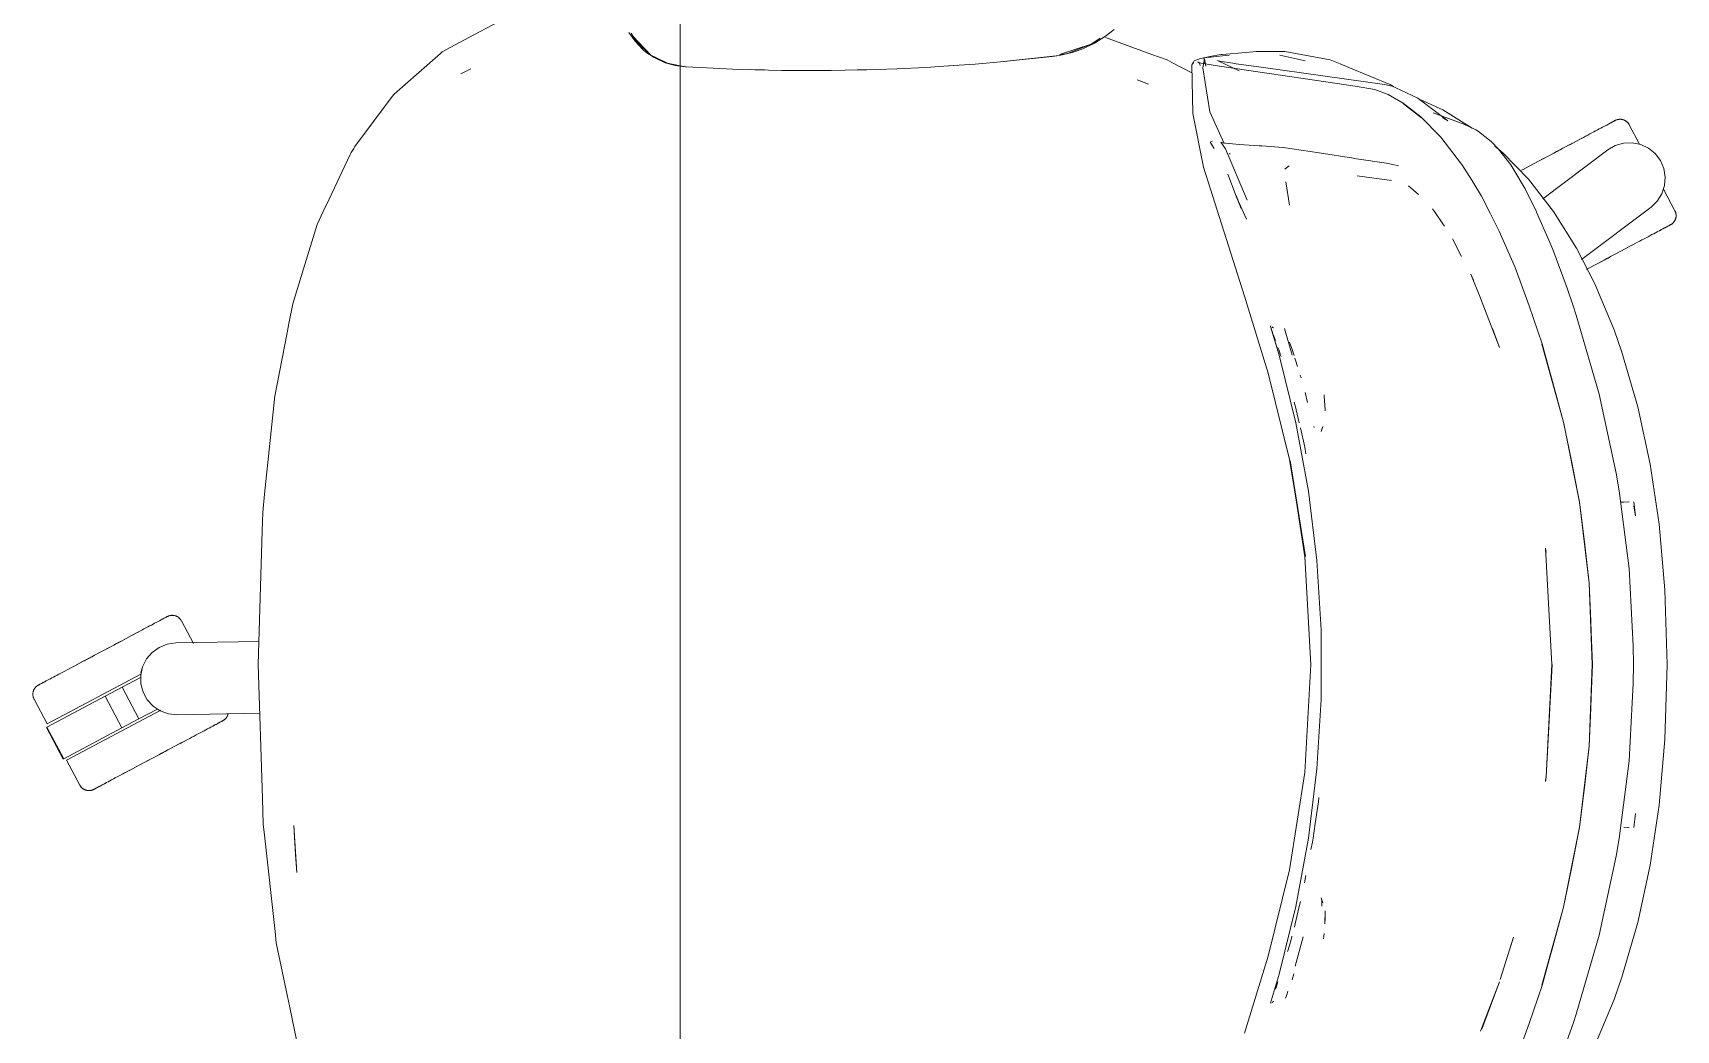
# Model space of a CAD drawing. Header units: millimetres. Extents: x 155927 to 326028, y -36033 to 97293.
# Drawn here: x 228751 to 229391, y 33044 to 33433 of the extents above; entities that cross this region are included whole.
import ezdxf

# ---------------------------------------------------------------- set-up
doc = ezdxf.new("R2010")
doc.units = ezdxf.units.MM
doc.header["$MEASUREMENT"] = 0
doc.layers.add('G-IMPT', color=8, linetype='CONTINUOUS', lineweight=9)
doc.layers.add('I-FURN', color=8, linetype='CONTINUOUS', lineweight=9)

msp = doc.modelspace()

# ---------------------------------------------------------------- linework, layer by layer
at = {"layer": 'G-IMPT'}
for p, q in [((228932.31, 33437.29), (228921.07, 33431.28)), ((228921.07, 33431.28), (228910.64, 33425.69)), ((228985.81, 33429.81), (228983.36, 33433.26)), ((228984.29, 33432.91), (228986.18, 33429.75)), ((228984.98, 33431.84), (228986.26, 33430.37)), ((228984.98, 33431.84), (228991.89, 33424.45)), ((229163.47, 33428.66), (229167.05, 33431.08)), ((229164.8, 33429.05), (229169.12, 33431.78)), ((229172.43, 33434.4), (229169.12, 33431.78)), ((229169.13, 33431.33), (229187.17, 33424.72)), ((228895.18, 33412.09), (228909.97, 33425.11)), ((228909.97, 33425.11), (228910.64, 33425.69)), ((228988.67, 33426.76), (228985.81, 33429.81)), ((228986.18, 33429.75), (228991.89, 33424.45)), ((228986.4, 33430.22), (228989.48, 33426.68)), ((228988.67, 33426.76), (228990, 33425.63)), ((228991.89, 33424.45), (228989.48, 33426.68)), ((228993.22, 33423.43), (228990, 33425.63)), ((228994.12, 33423.35), (228991.89, 33424.45)), ((229151.12, 33424.26), (229156.08, 33425.41)), ((229151.2, 33424.47), (229154.25, 33425.05)), ((229163.47, 33428.66), (229151.62, 33424.84)), ((229160.77, 33427.75), (229151.62, 33424.84)), ((229154.25, 33425.05), (229163.47, 33428.66)), ((229160.22, 33426.86), (229156.08, 33425.41)), ((229164.8, 33429.05), (229160.22, 33426.86)), ((229163.47, 33428.66), (229160.77, 33427.75)), ((229187.17, 33424.72), (229193.14, 33422.53)), ((229214.06, 33424.66), (229209.81, 33423.84)), ((229214.53, 33424.7), (229214.06, 33424.66)), ((229214.53, 33424.7), (229223.85, 33425.5)), ((229214.7, 33424.18), (229217.29, 33424.39)), ((229223.85, 33425.5), (229227.81, 33425.84)), ((229231.98, 33425.84), (229227.81, 33425.84)), ((229238.95, 33425.82), (229231.98, 33425.84)), ((229237.08, 33424.41), (229246.39, 33422.36)), ((229238.95, 33425.82), (229256.64, 33422.58)), ((228917.94, 33417.08), (228921.83, 33419.04)), ((228917.94, 33417.08), (228920.23, 33418.26)), ((228920.23, 33418.26), (228921.83, 33419.04)), ((228993.22, 33423.43), (228997.54, 33421.44)), ((228994.12, 33423.35), (228998.38, 33421.24)), ((229001.49, 33420.37), (228997.54, 33421.44)), ((228998.38, 33421.24), (229003.43, 33420.3)), ((229003.43, 33420.13), (229001.49, 33420.37)), ((229003.43, 33420.3), (229005.73, 33419.87)), ((229005.5, 33419.87), (229003.43, 33420.13)), ((229011.17, 33419.59), (229005.5, 33419.87)), ((229011.17, 33419.59), (229023.73, 33418.97)), ((229027.27, 33418.85), (229023.73, 33418.97)), ((229042.94, 33418.47), (229027.27, 33418.85)), ((229030.67, 33418.79), (229034, 33418.65)), ((229036.22, 33418.65), (229034, 33418.65)), ((229042.94, 33418.47), (229047.45, 33418.42)), ((229047.45, 33418.42), (229062.17, 33418.43)), ((229067.64, 33418.5), (229062.17, 33418.43)), ((229067.64, 33418.5), (229079.94, 33418.79)), ((229074.42, 33418.64), (229072.34, 33418.64)), ((229076.07, 33418.71), (229074.42, 33418.64)), ((229087.82, 33419.09), (229079.94, 33418.79)), ((229087.82, 33419.09), (229099.13, 33419.63)), ((229108, 33420.19), (229099.13, 33419.63)), ((229108, 33420.19), (229118.29, 33420.92)), ((229110.04, 33420.32), (229108.14, 33420.23)), ((229110.04, 33420.32), (229111.46, 33420.46)), ((229129.69, 33421.9), (229118.29, 33420.92)), ((229151.12, 33424.26), (229128.17, 33421.8)), ((229128.17, 33421.8), (229148.31, 33423.92)), ((229151.12, 33424.26), (229129.69, 33421.9)), ((229151.12, 33424.26), (229148.31, 33423.92)), ((229194.9, 33421.6), (229193.14, 33422.53)), ((229202.8, 33417.46), (229194.9, 33421.6)), ((229202.74, 33420.65), (229203.34, 33421.68)), ((229203.12, 33401.66), (229202.74, 33420.65)), ((229203.22, 33421.06), (229203.34, 33421.68)), ((229203.22, 33421.06), (229203.32, 33421.61)), ((229203.34, 33421.68), (229203.32, 33421.61)), ((229203.72, 33422.18), (229203.34, 33421.68)), ((229204.26, 33422.5), (229203.72, 33422.18)), ((229204.26, 33422.5), (229206.12, 33423.05)), ((229205.61, 33421.46), (229205.11, 33421.85)), ((229206.2, 33421.29), (229205.11, 33421.85)), ((229206.2, 33421.29), (229205.58, 33421.46)), ((229205.58, 33421.46), (229211.85, 33420.35)), ((229205.61, 33421.46), (229205.93, 33420.92)), ((229206.01, 33420.42), (229205.93, 33420.92)), ((229209.4, 33423.59), (229206.12, 33423.05)), ((229207.72, 33422.99), (229207.04, 33419.41)), ((229209.75, 33402.36), (229207.04, 33419.41)), ((229209.81, 33423.84), (229207.49, 33423.4)), ((229208.21, 33420.12), (229207.49, 33423.4)), ((229208.21, 33420.12), (229207.72, 33422.99)), ((229209.4, 33423.59), (229210.01, 33423.66)), ((229210.01, 33423.66), (229214.7, 33424.18)), ((229211.85, 33420.35), (229219.7, 33419.24)), ((229212.82, 33422.26), (229221.23, 33418.27)), ((229212.82, 33422.26), (229213.69, 33422.12)), ((229218.71, 33421.29), (229213.69, 33422.12)), ((229218.71, 33421.29), (229220, 33421.07)), ((229219.7, 33419.24), (229250.58, 33414.69)), ((229230.67, 33419.63), (229220, 33421.07)), ((229230.67, 33419.63), (229277.88, 33412.96)), ((229246.39, 33422.36), (229246.96, 33422.21)), ((229256.64, 33422.58), (229260.5, 33420.98)), ((229263.87, 33419.59), (229260.5, 33420.98)), ((229280.32, 33412.8), (229263.87, 33419.59)), ((228895.18, 33412.09), (228891.92, 33409.22)), ((229185.86, 33413.12), (229181.4, 33414.75)), ((229181.4, 33414.75), (229185.28, 33413.38)), ((229185.86, 33413.12), (229185.28, 33413.38)), ((229250.58, 33414.69), (229266.34, 33412.29)), ((229274.02, 33410.99), (229266.34, 33412.29)), ((229277.88, 33412.96), (229280.88, 33412.31)), ((229281.49, 33412.03), (229280.32, 33412.8)), ((229284.24, 33410.74), (229280.88, 33412.31)), ((228876.63, 33388.75), (228891.2, 33408.25)), ((228891.2, 33408.25), (228891.92, 33409.22)), ((229274.02, 33410.99), (229278.81, 33409.24)), ((229279.23, 33409.03), (229278.81, 33409.24)), ((229285.06, 33405.74), (229279.23, 33409.03)), ((229284.24, 33410.74), (229290.76, 33407.7)), ((229285.06, 33405.74), (229292.03, 33400.32)), ((229292.24, 33400.02), (229285.29, 33405.41)), ((229285.29, 33405.41), (229288.66, 33402.82)), ((229302.47, 33398.76), (229290.76, 33407.7)), ((229291.95, 33407.03), (229300.58, 33403.05)), ((229203.12, 33401.66), (229207.32, 33380.71)), ((229209.75, 33402.36), (229215.36, 33390.01)), ((229292.24, 33400.02), (229288.66, 33402.82)), ((229299.76, 33392.42), (229292.03, 33400.32)), ((229296.81, 33401.99), (229308.72, 33397.49)), ((229302.47, 33398.76), (229300.43, 33399.92)), ((229300.58, 33403.05), (229312.03, 33395.93)), ((229299.76, 33392.42), (229307.79, 33381.98)), ((229310.95, 33396.41), (229308.72, 33397.49)), ((229313.38, 33395.24), (229310.95, 33396.41)), ((229314.52, 33394.62), (229313.38, 33395.24)), ((229314.52, 33394.62), (229319.38, 33390.76)), ((228874.8, 33385.7), (228875.23, 33386.41)), ((228876.17, 33387.98), (228875.23, 33386.41)), ((228876.63, 33388.75), (228876.17, 33387.98)), ((229209.89, 33390.54), (229209.95, 33390.55)), ((229209.89, 33390.54), (229211.48, 33388.07)), ((229210.83, 33390.83), (229209.95, 33390.55)), ((229211.48, 33388.07), (229209.95, 33390.55)), ((229209.95, 33390.55), (229211.44, 33388.09)), ((229214.82, 33390.24), (229214.1, 33390.53)), ((229214.1, 33390.53), (229215.86, 33387.86)), ((229214.82, 33390.24), (229214.83, 33390.24)), ((229217.21, 33389.94), (229214.83, 33390.24)), ((229215.86, 33387.86), (229224.29, 33367.88)), ((229217.21, 33389.94), (229217.29, 33389.94)), ((229221.17, 33389.64), (229217.29, 33389.94)), ((229217.31, 33386.14), (229217.75, 33385.87)), ((229229.03, 33389.08), (229221.17, 33389.64)), ((229230.01, 33389.01), (229229.03, 33389.08)), ((229238.26, 33388.39), (229230.01, 33389.01)), ((229238.26, 33388.39), (229238.34, 33388.38)), ((229252.41, 33386.35), (229238.34, 33388.38)), ((229252.41, 33386.35), (229265.76, 33384.23)), ((229319.38, 33390.76), (229322.28, 33387.74)), ((229323.95, 33386.32), (229320.77, 33388.91)), ((229322.28, 33387.74), (229326.99, 33381.61)), ((229323.95, 33386.32), (229333.91, 33376.02)), ((228874.8, 33385.7), (228865.54, 33366.06)), ((229223.31, 33330.47), (229207.32, 33380.71)), ((229239, 33380), (229240.64, 33381.28)), ((229265.76, 33384.23), (229266.27, 33384.15)), ((229266.88, 33384.06), (229266.27, 33384.15)), ((229266.88, 33384.06), (229278.61, 33382.25)), ((229278.61, 33382.25), (229279.07, 33382.18)), ((229281.06, 33381.76), (229279.07, 33382.18)), ((229283.22, 33381.3), (229281.06, 33381.76)), ((229307.95, 33381.73), (229307.79, 33381.98)), ((229311.84, 33375.63), (229307.95, 33381.73)), ((229326.99, 33381.61), (229327.86, 33380.32)), ((229332.59, 33372.32), (229327.86, 33380.32)), ((229220, 33369.52), (229216.74, 33377.99)), ((229239.35, 33375.05), (229240.75, 33365.89)), ((229239.35, 33375.05), (229239.39, 33374.7)), ((229267.18, 33377.38), (229280.54, 33375.6)), ((229280.54, 33375.6), (229280.07, 33375.74)), ((229291.04, 33370.1), (229287.13, 33373.44)), ((229311.84, 33375.63), (229315.6, 33369.4)), ((229343.71, 33363.42), (229333.91, 33376.02)), ((229222.01, 33364.62), (229219.99, 33369.73)), ((229219.99, 33369.73), (229222.02, 33364.61)), ((229220, 33369.52), (229222.01, 33364.62)), ((229221.02, 33367.14), (229224.06, 33360.43)), ((229319.17, 33362.61), (229315.6, 33369.4)), ((229332.9, 33371.72), (229332.59, 33372.32)), ((229332.9, 33371.72), (229336.9, 33363.71)), ((228861.92, 33358.38), (228865.11, 33365.14)), ((228865.54, 33366.06), (228865.11, 33365.14)), ((229297.31, 33363.47), (229296.56, 33364.57)), ((229297.31, 33363.47), (229300.8, 33358.33)), ((229319.17, 33362.61), (229322.56, 33355.88)), ((229337.12, 33363.27), (229336.9, 33363.71)), ((229337.12, 33363.27), (229341.89, 33352.31)), ((229352.69, 33349.13), (229343.71, 33363.42)), ((228861.92, 33358.38), (228856.6, 33341.1)), ((229300.8, 33358.33), (229301.2, 33357.76)), ((229328.74, 33341.66), (229322.56, 33355.88)), ((229304.34, 33352.86), (229307.88, 33345.89)), ((229341.89, 33352.31), (229343.37, 33348.63)), ((229348.97, 33333.56), (229343.37, 33348.63)), ((229359.78, 33335.35), (229352.69, 33349.13)), ((228856.6, 33341.1), (228852.4, 33327.5)), ((229334.2, 33326.78), (229328.74, 33341.66)), ((229315.23, 33329.7), (229311.51, 33339.02)), ((229311.51, 33339.02), (229312.51, 33336.78)), ((229367.3, 33317.38), (229359.78, 33335.35)), ((229232.49, 33300.49), (229223.31, 33330.47)), ((229315.9, 33327.97), (229315.23, 33329.7)), ((229348.97, 33333.56), (229351.31, 33326.73)), ((228852.4, 33327.5), (228850.94, 33319.89)), ((229322.61, 33310.52), (229315.9, 33327.97)), ((229334.2, 33326.78), (229339.2, 33311.86)), ((229352.5, 33323.13), (229351.31, 33326.73)), ((229352.5, 33323.13), (229361.45, 33292.3)), ((228850.24, 33316.23), (228845.37, 33290.85)), ((228850.24, 33316.23), (228850.94, 33319.89)), ((229233.45, 33318.66), (229233.58, 33318.91)), ((229236.72, 33307.44), (229233.45, 33318.66)), ((229236.72, 33307.44), (229233.6, 33318.26)), ((229233.66, 33317.97), (229233.6, 33318.26)), ((229236.72, 33307.44), (229233.66, 33317.97)), ((229234.54, 33318.12), (229233.93, 33318.51)), ((229234.54, 33318.12), (229234.33, 33318.27)), ((229241.91, 33307.44), (229238.88, 33317.87)), ((229322.61, 33310.52), (229319.89, 33317.95)), ((229367.3, 33317.38), (229370.37, 33308.64)), ((229234.99, 33314.19), (229234.59, 33315.26)), ((229235.34, 33313.22), (229234.99, 33314.19)), ((229236.32, 33310.47), (229236.61, 33309.67)), ((229237.35, 33307.44), (229236.61, 33309.67)), ((229240.79, 33312.62), (229241.55, 33310.46)), ((229241.8, 33309.74), (229241.55, 33310.46)), ((229241.8, 33309.74), (229242.57, 33307.43)), ((229342.93, 33298.61), (229339.16, 33311.77)), ((229347.59, 33281.36), (229339.16, 33311.77)), ((229347.59, 33281.36), (229339.2, 33311.86)), ((229243.27, 33281.12), (229236.72, 33307.44)), ((229237.35, 33307.44), (229237.5, 33306.98)), ((229242.95, 33306.3), (229243.2, 33305.52)), ((229243.2, 33305.52), (229243.99, 33303.03)), ((229370.37, 33308.64), (229376.54, 33287.4)), ((229232.49, 33300.49), (229240.8, 33266.81)), ((229244.98, 33299.73), (229245.31, 33298.61)), ((229342.93, 33298.61), (229347.59, 33281.36)), ((228845.28, 33290.39), (228841.46, 33253.4)), ((228845.28, 33290.39), (228845.37, 33290.85)), ((229246.89, 33292.94), (229247.88, 33289.08)), ((229246.89, 33292.94), (229247.28, 33291.41)), ((229254.31, 33291.59), (229254.27, 33292.07)), ((229254.58, 33287.88), (229254.31, 33291.59)), ((229368.11, 33261.51), (229361.45, 33292.3)), ((229243.03, 33287.86), (229242.69, 33289.14)), ((229244.59, 33281.11), (229243.03, 33287.86)), ((229254.58, 33287.88), (229254.68, 33286.51)), ((229254.69, 33285.81), (229254.68, 33286.51)), ((229376.54, 33287.4), (229381.36, 33265.04)), ((229243.27, 33281.12), (229248.2, 33254.46)), ((229246.74, 33271.71), (229245.04, 33279.13)), ((229250.48, 33279.32), (229250.35, 33279.73)), ((229253.15, 33277.72), (229253.84, 33279.67)), ((229253.15, 33277.72), (229253.37, 33278.77)), ((229353.76, 33250.24), (229347.55, 33281.48)), ((229347.55, 33281.48), (229353.76, 33250.31)), ((229347.59, 33281.36), (229350.67, 33266.34)), ((229247.22, 33269.08), (229246.74, 33271.71)), ((229240.8, 33266.81), (229247.06, 33229.07)), ((229246.8, 33228.89), (229241.07, 33266.43)), ((229247.06, 33229.07), (229241.07, 33266.43)), ((229353.76, 33250.24), (229350.67, 33266.34)), ((229384.85, 33241.62), (229381.36, 33265.04)), ((229369.3, 33254.59), (229368.11, 33261.51)), ((228841.46, 33253.4), (228840.73, 33246.33)), ((229248.2, 33254.46), (229251.5, 33227.54)), ((229373.11, 33224.42), (229369.3, 33254.59)), ((228840.51, 33239.07), (228840.73, 33246.33)), ((229357.59, 33218.72), (229353.76, 33250.31)), ((229355.71, 33234.76), (229353.76, 33250.24)), ((229357.55, 33218.68), (229353.76, 33250.24)), ((229369.85, 33250.23), (229371.09, 33250.28)), ((229373.18, 33250.35), (229371.09, 33250.28)), ((229373.18, 33250.35), (229373.07, 33250.35)), ((229374.95, 33250.32), (229375.6, 33244.91)), ((229375.03, 33248.67), (229375.6, 33244.91)), ((228838.89, 33186.91), (228840.51, 33239.07)), ((229387.11, 33216.05), (229384.85, 33241.62)), ((229340.54, 33232.18), (229340.59, 33231.94)), ((229343.09, 33186.91), (229340.59, 33232.25)), ((229340.59, 33232.25), (229340.82, 33230.63)), ((229355.71, 33234.76), (229357.55, 33218.68)), ((229246.8, 33228.89), (229249.16, 33186.91)), ((229253.15, 33200.47), (229251.5, 33227.54)), ((229340.82, 33230.63), (229340.59, 33231.94)), ((229374.73, 33194.22), (229373.11, 33224.42)), ((229357.55, 33218.68), (229358.22, 33203.79)), ((229357.55, 33218.68), (229358.69, 33186.91)), ((229358.92, 33186.91), (229357.59, 33218.72)), ((229387.96, 33186.91), (229387.11, 33216.05)), ((229253.15, 33173.34), (229253.15, 33200.47)), ((229358.22, 33203.79), (229358.69, 33186.91)), ((229374.73, 33194.22), (229374.82, 33186.91)), ((228840.59, 33134.72), (228838.89, 33186.91)), ((229246.8, 33144.92), (229249.16, 33186.91)), ((229343.15, 33186.91), (229340.82, 33143.18)), ((229343.09, 33186.91), (229340.82, 33143.18)), ((229357.55, 33155.13), (229358.69, 33186.91)), ((229357.59, 33155.09), (229358.92, 33186.91)), ((229358.22, 33170.02), (229358.69, 33186.91)), ((229374.73, 33179.59), (229374.82, 33186.91)), ((229387.11, 33157.76), (229387.96, 33186.91)), ((229374.73, 33179.59), (229373.11, 33149.39)), ((229253.15, 33173.34), (229251.5, 33146.27)), ((229358.22, 33170.02), (229357.55, 33155.13)), ((229384.85, 33132.19), (229387.11, 33157.76)), ((229357.55, 33155.13), (229353.76, 33123.57)), ((229357.59, 33155.09), (229353.76, 33123.5)), ((229357.55, 33155.13), (229355.71, 33139.05)), ((229373.11, 33149.39), (229369.3, 33119.22)), ((229240.8, 33107), (229246.8, 33144.92)), ((229248.2, 33119.35), (229251.5, 33146.27)), ((229340.82, 33143.18), (229340.56, 33141.4)), ((229340.82, 33143.18), (229340.59, 33141.87)), ((229340.54, 33141.63), (229340.59, 33141.87)), ((229353.76, 33123.57), (229355.71, 33139.05)), ((228840.59, 33134.72), (228840.92, 33124.78)), ((229250.82, 33124.98), (229252.11, 33133.51)), ((229252.11, 33133.51), (229252.3, 33135.17)), ((229381.36, 33108.77), (229384.85, 33132.19)), ((228841.4, 33120.41), (228840.92, 33124.78)), ((228852.8, 33124.25), (228853.44, 33112.91)), ((228852.8, 33124.25), (228854.05, 33105.97)), ((229250.82, 33124.98), (229249.97, 33119.36)), ((229347.59, 33092.45), (229353.76, 33123.57)), ((229347.59, 33092.45), (229353.76, 33123.5)), ((229353.76, 33123.57), (229350.67, 33107.47)), ((229371.09, 33123.53), (229373.18, 33123.46)), ((229373.18, 33123.46), (229373.07, 33123.46)), ((229374.95, 33123.49), (229375.6, 33128.91)), ((228841.4, 33120.41), (228845.53, 33082.96)), ((229243.27, 33092.69), (229248.2, 33119.35)), ((229249.17, 33114.83), (229249.72, 33117.73)), ((229249.97, 33119.36), (229249.72, 33117.73)), ((229369.3, 33119.22), (229368.11, 33112.3)), ((228854.05, 33105.97), (228853.44, 33112.91)), ((229361.45, 33081.51), (229368.11, 33112.3)), ((229240.8, 33107), (229232.49, 33073.32)), ((229247.24, 33104.72), (229246.7, 33101.91)), ((229347.59, 33092.45), (229350.67, 33107.47)), ((229376.54, 33086.41), (229381.36, 33108.77)), ((229243.27, 33092.69), (229236.72, 33066.37)), ((229243.03, 33085.95), (229244.59, 33092.7)), ((229245.04, 33094.68), (229244.59, 33092.7)), ((229253.37, 33095.05), (229253.15, 33096.09)), ((229253.15, 33096.09), (229253.84, 33094.14)), ((229253.37, 33094.86), (229253.4, 33092.74)), ((229253.41, 33092.88), (229253.4, 33092.74)), ((229347.59, 33092.45), (229339.16, 33062.04)), ((229347.59, 33092.45), (229339.2, 33061.95)), ((229342.93, 33075.2), (229347.59, 33092.45)), ((229243.03, 33085.95), (229242.7, 33084.65)), ((229254.69, 33091.04), (229254.6, 33085.98)), ((229254.6, 33085.98), (229254.68, 33088.25)), ((229254.69, 33091.04), (229254.68, 33088.25)), ((229370.37, 33065.17), (229376.54, 33086.41)), ((228846.01, 33078.55), (228845.53, 33082.96)), ((228850.36, 33057.6), (228846.01, 33078.55)), ((229241.41, 33079.79), (229240.3, 33075.8)), ((229241.41, 33079.79), (229241.73, 33080.93)), ((229241.73, 33080.93), (229241.78, 33081.11)), ((229243, 33069.47), (229246.2, 33080.91)), ((229254.29, 33082.19), (229254.08, 33080.09)), ((229328.14, 33080.76), (229322.89, 33064.27)), ((229328.14, 33080.76), (229327.06, 33077.33)), ((229361.45, 33081.51), (229352.5, 33050.68)), ((229223.31, 33043.34), (229232.49, 33073.32)), ((229240.3, 33075.8), (229240.09, 33075.11)), ((229342.93, 33075.2), (229339.16, 33062.04)), ((229236.72, 33066.37), (229233.65, 33055.94)), ((229242.56, 33066.38), (229241.83, 33064.16)), ((229235.56, 33061.17), (229235.32, 33060.51)), ((229235.56, 33061.17), (229236.3, 33063.27)), ((229239.84, 33058.62), (229240.22, 33059.63)), ((229322.61, 33063.29), (229315.79, 33044.88)), ((229322.61, 33063.29), (229315.9, 33045.84)), ((229339.2, 33061.95), (229334.2, 33047.03)), ((229370.37, 33065.17), (229367.3, 33056.43)), ((228850.36, 33057.6), (228851.13, 33053.92)), ((228851.13, 33053.92), (228854, 33040.1)), ((229233.45, 33055.15), (229233.51, 33055.37)), ((229233.54, 33054.91), (229233.45, 33055.15)), ((229233.51, 33055.37), (229233.58, 33055.67)), ((229233.58, 33055.67), (229233.65, 33055.94)), ((229234.54, 33055.69), (229233.93, 33055.3)), ((229234.54, 33055.69), (229234.33, 33055.54)), ((229239.84, 33058.62), (229239.23, 33056.96)), ((229367.3, 33056.43), (229359.78, 33038.46)), ((229328.74, 33032.15), (229334.2, 33047.03)), ((229348.9, 33040.14), (229351.31, 33047.08)), ((229352.5, 33050.68), (229351.31, 33047.08)), ((229315.9, 33045.84), (229315.23, 33044.11))]:
    msp.add_line(p, q, dxfattribs=at)
at = {"layer": 'I-FURN'}
for p, q in [((229003.43, 32631.33), (229003.43, 34231.33)), ((229003.43, 34231.33), (229003.43, 32631.33)), ((229367.23, 33398.68), (229367.01, 33398.57)), ((229367.12, 33398.62), (229367.32, 33398.73)), ((229367.41, 33398.78), (229367.23, 33398.68)), ((229367.32, 33398.73), (229367.48, 33398.82)), ((229367.55, 33398.86), (229367.41, 33398.78)), ((229367.48, 33398.82), (229367.6, 33398.88)), ((229367.65, 33398.91), (229367.55, 33398.86)), ((229367.6, 33398.88), (229367.68, 33398.93)), ((229367.71, 33398.94), (229367.65, 33398.91)), ((229367.68, 33398.93), (229367.73, 33398.95)), ((229367.73, 33398.95), (229367.71, 33398.94)), ((229367.73, 33398.95), (229367.88, 33399.02)), ((229367.73, 33398.95), (229367.73, 33398.95)), ((229367.88, 33399.02), (229368.02, 33399.09)), ((229368.02, 33399.09), (229368.17, 33399.15)), ((229368.17, 33399.15), (229368.32, 33399.21)), ((229368.32, 33399.21), (229368.48, 33399.26)), ((229368.48, 33399.26), (229368.63, 33399.3)), ((229368.63, 33399.3), (229368.79, 33399.34)), ((229368.79, 33399.34), (229368.95, 33399.37)), ((229368.95, 33399.37), (229369.11, 33399.39)), ((229369.11, 33399.39), (229369.27, 33399.41)), ((229369.27, 33399.41), (229369.43, 33399.42)), ((229369.43, 33399.42), (229369.59, 33399.42)), ((229369.59, 33399.42), (229369.75, 33399.42)), ((229369.75, 33399.42), (229369.91, 33399.41)), ((229369.91, 33399.41), (229370.07, 33399.4)), ((229370.07, 33399.4), (229370.23, 33399.38)), ((229370.23, 33399.38), (229370.39, 33399.35)), ((229370.39, 33399.35), (229370.55, 33399.32)), ((229370.55, 33399.32), (229370.7, 33399.28)), ((229370.7, 33399.28), (229370.86, 33399.23)), ((229370.86, 33399.23), (229371.01, 33399.18)), ((229371.01, 33399.18), (229371.16, 33399.12)), ((229371.16, 33399.12), (229371.31, 33399.05)), ((229371.31, 33399.05), (229371.45, 33398.98)), ((229371.45, 33398.98), (229371.6, 33398.91)), ((229371.6, 33398.91), (229371.74, 33398.83)), ((229371.74, 33398.83), (229371.87, 33398.74)), ((229371.87, 33398.74), (229372, 33398.65)), ((229355.32, 33392.35), (229354.44, 33391.89)), ((229354.85, 33392.1), (229355.72, 33392.56)), ((229356.18, 33392.81), (229355.32, 33392.35)), ((229355.72, 33392.56), (229356.56, 33393.01)), ((229357.01, 33393.25), (229356.18, 33392.81)), ((229357.82, 33393.68), (229357.01, 33393.25)), ((229358.61, 33394.1), (229357.82, 33393.68)), ((229359.37, 33394.51), (229358.61, 33394.1)), ((229360.11, 33394.9), (229359.37, 33394.51)), ((229360.82, 33395.27), (229360.11, 33394.9)), ((229361.49, 33395.63), (229360.82, 33395.27)), ((229362.14, 33395.98), (229361.49, 33395.63)), ((229362.76, 33396.31), (229362.14, 33395.98)), ((229363.34, 33396.62), (229362.76, 33396.31)), ((229363.03, 33396.45), (229363.6, 33396.75)), ((229363.89, 33396.91), (229363.34, 33396.62)), ((229363.6, 33396.75), (229364.13, 33397.04)), ((229364.41, 33397.18), (229363.89, 33396.91)), ((229364.13, 33397.04), (229364.64, 33397.3)), ((229364.89, 33397.44), (229364.41, 33397.18)), ((229364.64, 33397.3), (229365.1, 33397.55)), ((229365.34, 33397.68), (229364.89, 33397.44)), ((229365.1, 33397.55), (229365.53, 33397.78)), ((229365.75, 33397.9), (229365.34, 33397.68)), ((229365.53, 33397.78), (229365.92, 33397.99)), ((229366.12, 33398.09), (229365.75, 33397.9)), ((229365.92, 33397.99), (229366.28, 33398.18)), ((229366.46, 33398.27), (229366.12, 33398.09)), ((229366.28, 33398.18), (229366.6, 33398.35)), ((229366.75, 33398.43), (229366.46, 33398.27)), ((229366.6, 33398.35), (229366.88, 33398.5)), ((229367.01, 33398.57), (229366.75, 33398.43)), ((229366.88, 33398.5), (229367.12, 33398.62)), ((229372, 33398.65), (229372.13, 33398.55)), ((229372.13, 33398.55), (229372.26, 33398.45)), ((229372.26, 33398.45), (229372.38, 33398.34)), ((229372.38, 33398.34), (229372.49, 33398.23)), ((229372.49, 33398.23), (229372.6, 33398.11)), ((229372.6, 33398.11), (229372.71, 33397.99)), ((229372.71, 33397.99), (229372.81, 33397.86)), ((229372.81, 33397.86), (229372.91, 33397.73)), ((229372.91, 33397.73), (229373, 33397.6)), ((229373, 33397.6), (229373.08, 33397.46)), ((229373.08, 33397.46), (229373.16, 33397.32)), ((229373.16, 33397.32), (229373.18, 33397.28)), ((229377.21, 33389.7), (229373.18, 33397.28)), ((229339.52, 33368.43), (229364.84, 33387.51)), ((229342.32, 33385.44), (229343.33, 33385.98)), ((229343.87, 33386.26), (229342.87, 33385.73)), ((229343.33, 33385.98), (229344.33, 33386.51)), ((229344.87, 33386.8), (229343.87, 33386.26)), ((229344.33, 33386.51), (229345.33, 33387.04)), ((229345.87, 33387.33), (229344.87, 33386.8)), ((229345.33, 33387.04), (229346.33, 33387.57)), ((229346.87, 33387.86), (229345.87, 33387.33)), ((229346.33, 33387.57), (229347.32, 33388.1)), ((229347.85, 33388.38), (229346.87, 33387.86)), ((229347.32, 33388.1), (229348.31, 33388.62)), ((229348.83, 33388.9), (229347.85, 33388.38)), ((229348.31, 33388.62), (229349.28, 33389.14)), ((229349.8, 33389.42), (229348.83, 33388.9)), ((229349.28, 33389.14), (229350.24, 33389.65)), ((229350.76, 33389.93), (229349.8, 33389.42)), ((229350.24, 33389.65), (229351.2, 33390.16)), ((229351.7, 33390.43), (229350.76, 33389.93)), ((229351.2, 33390.16), (229352.13, 33390.66)), ((229352.63, 33390.92), (229351.7, 33390.43)), ((229352.13, 33390.66), (229353.06, 33391.15)), ((229353.55, 33391.41), (229352.63, 33390.92)), ((229353.06, 33391.15), (229353.96, 33391.63)), ((229354.44, 33391.89), (229353.55, 33391.41)), ((229353.96, 33391.63), (229354.85, 33392.1)), ((229364.84, 33387.51), (229367.76, 33389.2)), ((229367.76, 33389.2), (229371, 33390.14)), ((229371, 33390.14), (229374.37, 33390.28)), ((229374.37, 33390.28), (229377.67, 33389.61)), ((229377.67, 33389.61), (229380.72, 33388.17)), ((229380.72, 33388.17), (229383.34, 33386.04)), ((229383.34, 33386.04), (229385.37, 33383.34)), ((229332.13, 33380.02), (229331.23, 33379.54)), ((229331.64, 33379.76), (229332.56, 33380.25)), ((229333.06, 33380.51), (229332.13, 33380.02)), ((229332.56, 33380.25), (229333.49, 33380.74)), ((229333.99, 33381.01), (229333.06, 33380.51)), ((229333.49, 33380.74), (229334.43, 33381.24)), ((229334.95, 33381.52), (229333.99, 33381.01)), ((229334.43, 33381.24), (229335.39, 33381.75)), ((229335.91, 33382.03), (229334.95, 33381.52)), ((229335.39, 33381.75), (229336.36, 33382.27)), ((229336.88, 33382.55), (229335.91, 33382.03)), ((229336.36, 33382.27), (229337.34, 33382.79)), ((229337.87, 33383.07), (229336.88, 33382.55)), ((229337.34, 33382.79), (229338.32, 33383.31)), ((229338.86, 33383.6), (229337.87, 33383.07)), ((229338.32, 33383.31), (229339.32, 33383.84)), ((229339.86, 33384.13), (229338.86, 33383.6)), ((229339.32, 33383.84), (229340.32, 33384.37)), ((229340.86, 33384.66), (229339.86, 33384.13)), ((229340.32, 33384.37), (229341.32, 33384.91)), ((229341.86, 33385.2), (229340.86, 33384.66)), ((229341.32, 33384.91), (229342.32, 33385.44)), ((229342.87, 33385.73), (229341.86, 33385.2)), ((229385.37, 33383.34), (229386.69, 33380.24)), ((229386.69, 33380.24), (229387.24, 33376.91)), ((229386.97, 33373.55), (229385.91, 33370.35)), ((229387.24, 33376.91), (229386.97, 33373.55)), ((229384.11, 33367.5), (229381.68, 33365.15)), ((229385.91, 33370.35), (229384.11, 33367.5)), ((229390.99, 33363.79), (229386.52, 33372.2)), ((229381.68, 33365.15), (229354.61, 33344.76)), ((229390.99, 33363.79), (229391.07, 33363.64)), ((229391.07, 33363.64), (229391.13, 33363.5)), ((229391.16, 33360.36), (229391.1, 33360.21)), ((229391.13, 33363.5), (229391.2, 33363.35)), ((229391.22, 33360.51), (229391.16, 33360.36)), ((229391.2, 33363.35), (229391.25, 33363.2)), ((229391.27, 33360.66), (229391.22, 33360.51)), ((229391.25, 33363.2), (229391.3, 33363.04)), ((229391.32, 33360.81), (229391.27, 33360.66)), ((229391.3, 33363.04), (229391.34, 33362.89)), ((229391.36, 33360.97), (229391.32, 33360.81)), ((229391.34, 33362.89), (229391.38, 33362.73)), ((229391.39, 33361.13), (229391.36, 33360.97)), ((229391.38, 33362.73), (229391.41, 33362.57)), ((229391.42, 33361.29), (229391.39, 33361.13)), ((229391.41, 33362.57), (229391.43, 33362.41)), ((229391.44, 33361.45), (229391.42, 33361.29)), ((229391.43, 33362.41), (229391.45, 33362.25)), ((229391.46, 33361.61), (229391.44, 33361.45)), ((229391.45, 33362.25), (229391.46, 33362.09)), ((229391.46, 33362.09), (229391.47, 33361.93)), ((229391.47, 33361.93), (229391.46, 33361.77)), ((229391.46, 33361.77), (229391.46, 33361.61)), ((229380.56, 33353.67), (229381.31, 33354.07)), ((229381.31, 33354.07), (229382.03, 33354.46)), ((229382.03, 33354.46), (229382.73, 33354.83)), ((229382.73, 33354.83), (229383.39, 33355.18)), ((229383.39, 33355.18), (229384.02, 33355.52)), ((229384.02, 33355.52), (229384.63, 33355.84)), ((229384.94, 33356), (229384.35, 33355.69)), ((229384.63, 33355.84), (229385.19, 33356.14)), ((229385.49, 33356.29), (229384.94, 33356)), ((229385.19, 33356.14), (229385.73, 33356.42)), ((229386.01, 33356.57), (229385.49, 33356.29)), ((229385.73, 33356.42), (229386.23, 33356.69)), ((229386.49, 33356.83), (229386.01, 33356.57)), ((229386.23, 33356.69), (229386.7, 33356.94)), ((229386.93, 33357.06), (229386.49, 33356.83)), ((229386.7, 33356.94), (229387.13, 33357.17)), ((229387.34, 33357.28), (229386.93, 33357.06)), ((229387.13, 33357.17), (229387.52, 33357.37)), ((229387.72, 33357.48), (229387.34, 33357.28)), ((229387.52, 33357.37), (229387.88, 33357.56)), ((229388.05, 33357.66), (229387.72, 33357.48)), ((229387.88, 33357.56), (229388.19, 33357.73)), ((229388.35, 33357.82), (229388.05, 33357.66)), ((229388.19, 33357.73), (229388.47, 33357.88)), ((229388.61, 33357.95), (229388.35, 33357.82)), ((229388.47, 33357.88), (229388.71, 33358.01)), ((229388.83, 33358.07), (229388.61, 33357.95)), ((229388.71, 33358.01), (229388.91, 33358.12)), ((229389.01, 33358.16), (229388.83, 33358.07)), ((229388.91, 33358.12), (229389.08, 33358.2)), ((229389.15, 33358.24), (229389.01, 33358.16)), ((229389.08, 33358.2), (229389.2, 33358.27)), ((229389.25, 33358.29), (229389.15, 33358.24)), ((229389.2, 33358.27), (229389.28, 33358.31)), ((229389.31, 33358.32), (229389.25, 33358.29)), ((229389.28, 33358.31), (229389.32, 33358.33)), ((229389.33, 33358.34), (229389.31, 33358.32)), ((229389.32, 33358.33), (229389.33, 33358.34)), ((229389.37, 33358.36), (229389.33, 33358.34)), ((229389.51, 33358.44), (229389.37, 33358.36)), ((229389.64, 33358.52), (229389.51, 33358.44)), ((229389.78, 33358.61), (229389.64, 33358.52)), ((229389.9, 33358.71), (229389.78, 33358.61)), ((229390.03, 33358.81), (229389.9, 33358.71)), ((229390.15, 33358.92), (229390.03, 33358.81)), ((229390.27, 33359.03), (229390.15, 33358.92)), ((229390.38, 33359.14), (229390.27, 33359.03)), ((229390.49, 33359.26), (229390.38, 33359.14)), ((229390.59, 33359.39), (229390.49, 33359.26)), ((229390.69, 33359.52), (229390.59, 33359.39)), ((229390.78, 33359.65), (229390.69, 33359.52)), ((229390.87, 33359.78), (229390.78, 33359.65)), ((229390.95, 33359.92), (229390.87, 33359.78)), ((229391.03, 33360.06), (229390.95, 33359.92)), ((229391.1, 33360.21), (229391.03, 33360.06)), ((229367.93, 33346.96), (229368.92, 33347.48)), ((229369.45, 33347.77), (229368.46, 33347.24)), ((229368.92, 33347.48), (229369.9, 33348.01)), ((229370.43, 33348.29), (229369.45, 33347.77)), ((229369.9, 33348.01), (229370.88, 33348.52)), ((229371.4, 33348.8), (229370.43, 33348.29)), ((229370.88, 33348.52), (229371.84, 33349.04)), ((229372.35, 33349.31), (229371.4, 33348.8)), ((229371.84, 33349.04), (229372.79, 33349.54)), ((229373.3, 33349.81), (229372.35, 33349.31)), ((229372.79, 33349.54), (229373.73, 33350.04)), ((229374.23, 33350.31), (229373.3, 33349.81)), ((229373.73, 33350.04), (229374.65, 33350.53)), ((229375.14, 33350.79), (229374.23, 33350.31)), ((229374.65, 33350.53), (229375.56, 33351.01)), ((229375.56, 33351.01), (229376.44, 33351.49)), ((229376.44, 33351.49), (229377.31, 33351.95)), ((229377.31, 33351.95), (229378.16, 33352.4)), ((229378.16, 33352.4), (229378.98, 33352.84)), ((229378.98, 33352.84), (229379.78, 33353.26)), ((229379.78, 33353.26), (229380.56, 33353.67)), ((229357.5, 33341.42), (229356.54, 33340.9)), ((229356.98, 33341.14), (229357.95, 33341.65)), ((229358.48, 33341.93), (229357.5, 33341.42)), ((229357.95, 33341.65), (229358.93, 33342.17)), ((229359.46, 33342.46), (229358.48, 33341.93)), ((229358.93, 33342.17), (229359.92, 33342.7)), ((229360.45, 33342.98), (229359.46, 33342.46)), ((229359.92, 33342.7), (229360.91, 33343.23)), ((229361.45, 33343.51), (229360.45, 33342.98)), ((229360.91, 33343.23), (229361.91, 33343.76)), ((229362.45, 33344.05), (229361.45, 33343.51)), ((229361.91, 33343.76), (229362.91, 33344.29)), ((229363.46, 33344.58), (229362.45, 33344.05)), ((229362.91, 33344.29), (229363.92, 33344.83)), ((229364.46, 33345.11), (229363.46, 33344.58)), ((229363.92, 33344.83), (229364.92, 33345.36)), ((229365.47, 33345.65), (229364.46, 33345.11)), ((229364.92, 33345.36), (229365.93, 33345.89)), ((229366.47, 33346.18), (229365.47, 33345.65)), ((229365.93, 33345.89), (229366.93, 33346.43)), ((229367.47, 33346.71), (229366.47, 33346.18)), ((229366.93, 33346.43), (229367.93, 33346.96)), ((229368.46, 33347.24), (229367.47, 33346.71)), ((228793.66, 33200.39), (228792.85, 33199.96)), ((228794.45, 33200.81), (228793.66, 33200.39)), ((228795.21, 33201.21), (228794.45, 33200.81)), ((228795.94, 33201.6), (228795.21, 33201.21)), ((228796.65, 33201.98), (228795.94, 33201.6)), ((228797.33, 33202.34), (228796.65, 33201.98)), ((228797.98, 33202.69), (228797.33, 33202.34)), ((228798.59, 33203.01), (228797.98, 33202.69)), ((228799.18, 33203.32), (228798.59, 33203.01)), ((228798.86, 33203.16), (228799.43, 33203.46)), ((228799.73, 33203.62), (228799.18, 33203.32)), ((228799.43, 33203.46), (228799.97, 33203.75)), ((228800.24, 33203.89), (228799.73, 33203.62)), ((228799.97, 33203.75), (228800.47, 33204.01)), ((228800.73, 33204.15), (228800.24, 33203.89)), ((228800.47, 33204.01), (228800.94, 33204.26)), ((228801.17, 33204.38), (228800.73, 33204.15)), ((228800.94, 33204.26), (228801.37, 33204.49)), ((228801.58, 33204.6), (228801.17, 33204.38)), ((228801.37, 33204.49), (228801.76, 33204.7)), ((228801.96, 33204.8), (228801.58, 33204.6)), ((228801.76, 33204.7), (228802.11, 33204.89)), ((228802.29, 33204.98), (228801.96, 33204.8)), ((228802.11, 33204.89), (228802.43, 33205.05)), ((228802.59, 33205.14), (228802.29, 33204.98)), ((228802.43, 33205.05), (228802.71, 33205.2)), ((228802.85, 33205.27), (228802.59, 33205.14)), ((228802.71, 33205.2), (228802.95, 33205.33)), ((228803.07, 33205.39), (228802.85, 33205.27)), ((228802.95, 33205.33), (228803.15, 33205.44)), ((228803.25, 33205.49), (228803.07, 33205.39)), ((228803.15, 33205.44), (228803.32, 33205.52)), ((228803.39, 33205.56), (228803.25, 33205.49)), ((228803.32, 33205.52), (228803.44, 33205.59)), ((228803.49, 33205.62), (228803.39, 33205.56)), ((228803.44, 33205.59), (228803.52, 33205.63)), ((228803.55, 33205.65), (228803.49, 33205.62)), ((228803.52, 33205.63), (228803.56, 33205.65)), ((228803.57, 33205.66), (228803.55, 33205.65)), ((228803.56, 33205.65), (228803.57, 33205.66)), ((228803.57, 33205.66), (228803.71, 33205.73)), ((228803.71, 33205.73), (228803.86, 33205.8)), ((228803.86, 33205.8), (228804.01, 33205.86)), ((228804.01, 33205.86), (228804.16, 33205.91)), ((228804.16, 33205.91), (228804.31, 33205.96)), ((228804.31, 33205.96), (228804.47, 33206.01)), ((228804.47, 33206.01), (228804.62, 33206.04)), ((228804.62, 33206.04), (228804.78, 33206.07)), ((228804.78, 33206.07), (228804.94, 33206.1)), ((228804.94, 33206.1), (228805.1, 33206.11)), ((228805.1, 33206.11), (228805.26, 33206.12)), ((228805.26, 33206.12), (228805.42, 33206.13)), ((228805.42, 33206.13), (228805.58, 33206.13)), ((228805.58, 33206.13), (228805.75, 33206.12)), ((228805.75, 33206.12), (228805.91, 33206.1)), ((228805.91, 33206.1), (228806.07, 33206.08)), ((228806.07, 33206.08), (228806.23, 33206.06)), ((228806.23, 33206.06), (228806.38, 33206.02)), ((228806.38, 33206.02), (228806.54, 33205.98)), ((228806.54, 33205.98), (228806.69, 33205.94)), ((228806.69, 33205.94), (228806.85, 33205.88)), ((228806.85, 33205.88), (228807, 33205.83)), ((228807, 33205.83), (228807.14, 33205.76)), ((228807.14, 33205.76), (228807.29, 33205.69)), ((228807.29, 33205.69), (228807.43, 33205.61)), ((228807.43, 33205.61), (228807.57, 33205.53)), ((228807.57, 33205.53), (228807.71, 33205.45)), ((228807.71, 33205.45), (228807.84, 33205.35)), ((228807.84, 33205.35), (228807.97, 33205.26)), ((228807.97, 33205.26), (228808.09, 33205.15)), ((228808.09, 33205.15), (228808.21, 33205.04)), ((228808.21, 33205.04), (228808.33, 33204.93)), ((228808.33, 33204.93), (228808.44, 33204.82)), ((228808.44, 33204.82), (228808.54, 33204.69)), ((228808.54, 33204.69), (228808.64, 33204.57)), ((228808.64, 33204.57), (228808.74, 33204.44)), ((228808.74, 33204.44), (228808.83, 33204.31)), ((228808.83, 33204.31), (228808.92, 33204.17)), ((228808.92, 33204.17), (228809, 33204.03)), ((228809, 33204.03), (228809.02, 33203.99)), ((228813.72, 33195.15), (228809.02, 33203.99)), ((228781.71, 33194.04), (228780.71, 33193.5)), ((228781.17, 33193.75), (228782.17, 33194.28)), ((228782.7, 33194.56), (228781.71, 33194.04)), ((228782.17, 33194.28), (228783.16, 33194.81)), ((228783.69, 33195.09), (228782.7, 33194.56)), ((228783.16, 33194.81), (228784.14, 33195.33)), ((228784.67, 33195.61), (228783.69, 33195.09)), ((228784.14, 33195.33), (228785.11, 33195.85)), ((228785.64, 33196.12), (228784.67, 33195.61)), ((228785.11, 33195.85), (228786.08, 33196.36)), ((228786.59, 33196.63), (228785.64, 33196.12)), ((228786.08, 33196.36), (228787.03, 33196.87)), ((228787.54, 33197.14), (228786.59, 33196.63)), ((228787.03, 33196.87), (228787.97, 33197.36)), ((228788.47, 33197.63), (228787.54, 33197.14)), ((228787.97, 33197.36), (228788.89, 33197.85)), ((228789.38, 33198.12), (228788.47, 33197.63)), ((228788.89, 33197.85), (228789.8, 33198.34)), ((228790.28, 33198.59), (228789.38, 33198.12)), ((228789.8, 33198.34), (228790.68, 33198.81)), ((228791.15, 33199.06), (228790.28, 33198.59)), ((228790.68, 33198.81), (228791.55, 33199.27)), ((228792.01, 33199.51), (228791.15, 33199.06)), ((228791.55, 33199.27), (228792.4, 33199.72)), ((228792.85, 33199.96), (228792.01, 33199.51)), ((228800.36, 33193.65), (228803.49, 33194.9)), ((228803.49, 33194.9), (228806.83, 33195.37)), ((228806.83, 33195.37), (228839.17, 33195.93)), ((228768.39, 33186.95), (228769.32, 33187.45)), ((228769.83, 33187.72), (228768.89, 33187.22)), ((228769.32, 33187.45), (228770.26, 33187.95)), ((228770.78, 33188.23), (228769.83, 33187.72)), ((228770.26, 33187.95), (228771.22, 33188.46)), ((228771.74, 33188.74), (228770.78, 33188.23)), ((228771.22, 33188.46), (228772.19, 33188.98)), ((228772.72, 33189.26), (228771.74, 33188.74)), ((228772.19, 33188.98), (228773.17, 33189.5)), ((228773.7, 33189.78), (228772.72, 33189.26)), ((228773.17, 33189.5), (228774.16, 33190.02)), ((228774.69, 33190.31), (228773.7, 33189.78)), ((228774.16, 33190.02), (228775.15, 33190.55)), ((228775.69, 33190.84), (228774.69, 33190.31)), ((228775.15, 33190.55), (228776.15, 33191.08)), ((228776.69, 33191.37), (228775.69, 33190.84)), ((228776.15, 33191.08), (228777.15, 33191.61)), ((228777.7, 33191.9), (228776.69, 33191.37)), ((228777.15, 33191.61), (228778.16, 33192.15)), ((228778.7, 33192.44), (228777.7, 33191.9)), ((228778.16, 33192.15), (228779.16, 33192.68)), ((228779.71, 33192.97), (228778.7, 33192.44)), ((228779.16, 33192.68), (228780.17, 33193.22)), ((228780.71, 33193.5), (228779.71, 33192.97)), ((228780.17, 33193.22), (228781.17, 33193.75)), ((228793.91, 33186.11), (228795.42, 33189.12)), ((228795.42, 33189.12), (228797.61, 33191.69)), ((228797.61, 33191.69), (228800.36, 33193.65)), ((228756.61, 33180.69), (228757.13, 33180.97)), ((228756.78, 33163.79), (228793.49, 33183.31)), ((228757.42, 33181.12), (228756.89, 33180.84)), ((228757.13, 33180.97), (228757.68, 33181.26)), ((228757.99, 33181.43), (228757.42, 33181.12)), ((228757.68, 33181.26), (228758.27, 33181.57)), ((228758.6, 33181.75), (228757.99, 33181.43)), ((228759.23, 33182.08), (228758.6, 33181.75)), ((228759.89, 33182.44), (228759.23, 33182.08)), ((228760.59, 33182.81), (228759.89, 33182.44)), ((228761.31, 33183.19), (228760.59, 33182.81)), ((228762.06, 33183.59), (228761.31, 33183.19)), ((228762.84, 33184), (228762.06, 33183.59)), ((228763.64, 33184.43), (228762.84, 33184)), ((228764.46, 33184.86), (228763.64, 33184.43)), ((228765.31, 33185.32), (228764.46, 33184.86)), ((228766.18, 33185.78), (228765.31, 33185.32)), ((228767.06, 33186.25), (228766.18, 33185.78)), ((228767.97, 33186.73), (228767.06, 33186.25)), ((228767.48, 33186.47), (228768.39, 33186.95)), ((228768.89, 33187.22), (228767.97, 33186.73)), ((228785.94, 33178.17), (228793.09, 33181.96)), ((228793.16, 33182.82), (228793.91, 33186.11)), ((228793.21, 33179.45), (228793.16, 33182.82)), ((228751.15, 33175.33), (228751.16, 33175.49)), ((228751.16, 33175.17), (228751.15, 33175.33)), ((228751.16, 33175.66), (228751.18, 33175.82)), ((228751.16, 33175.49), (228751.16, 33175.66)), ((228751.17, 33175.01), (228751.16, 33175.17)), ((228751.19, 33174.85), (228751.17, 33175.01)), ((228751.18, 33175.82), (228751.2, 33175.98)), ((228751.21, 33174.69), (228751.19, 33174.85)), ((228751.2, 33175.98), (228751.23, 33176.13)), ((228751.24, 33174.53), (228751.21, 33174.69)), ((228751.23, 33176.13), (228751.26, 33176.29)), ((228751.26, 33176.29), (228751.3, 33176.45)), ((228751.3, 33176.45), (228751.35, 33176.6)), ((228751.35, 33176.6), (228751.4, 33176.75)), ((228751.4, 33176.75), (228751.46, 33176.91)), ((228751.46, 33176.91), (228751.52, 33177.05)), ((228751.52, 33177.05), (228751.59, 33177.2)), ((228751.59, 33177.2), (228751.67, 33177.34)), ((228751.67, 33177.34), (228751.75, 33177.48)), ((228751.75, 33177.48), (228751.84, 33177.61)), ((228751.84, 33177.61), (228751.93, 33177.75)), ((228751.93, 33177.75), (228752.03, 33177.87)), ((228752.03, 33177.87), (228752.13, 33178)), ((228752.13, 33178), (228752.24, 33178.12)), ((228752.24, 33178.12), (228752.35, 33178.23)), ((228752.35, 33178.23), (228752.47, 33178.35)), ((228752.47, 33178.35), (228752.59, 33178.45)), ((228752.59, 33178.45), (228752.71, 33178.55)), ((228752.71, 33178.55), (228752.84, 33178.65)), ((228752.84, 33178.65), (228752.98, 33178.74)), ((228752.98, 33178.74), (228753.11, 33178.83)), ((228753.11, 33178.83), (228753.25, 33178.91)), ((228753.25, 33178.91), (228753.29, 33178.93)), ((228753.29, 33178.93), (228753.31, 33178.94)), ((228753.3, 33178.93), (228753.29, 33178.93)), ((228753.34, 33178.95), (228753.3, 33178.93)), ((228753.31, 33178.94), (228753.37, 33178.97)), ((228753.42, 33179), (228753.34, 33178.95)), ((228753.37, 33178.97), (228753.47, 33179.02)), ((228753.54, 33179.06), (228753.42, 33179)), ((228753.47, 33179.02), (228753.61, 33179.1)), ((228753.71, 33179.15), (228753.54, 33179.06)), ((228753.61, 33179.1), (228753.79, 33179.19)), ((228753.91, 33179.25), (228753.71, 33179.15)), ((228753.79, 33179.19), (228754.01, 33179.31)), ((228754.15, 33179.38), (228753.91, 33179.25)), ((228754.01, 33179.31), (228754.27, 33179.45)), ((228754.43, 33179.53), (228754.15, 33179.38)), ((228754.27, 33179.45), (228754.57, 33179.61)), ((228754.74, 33179.7), (228754.43, 33179.53)), ((228754.57, 33179.61), (228754.9, 33179.78)), ((228755.1, 33179.89), (228754.74, 33179.7)), ((228754.9, 33179.78), (228755.28, 33179.98)), ((228755.49, 33180.1), (228755.1, 33179.89)), ((228755.28, 33179.98), (228755.69, 33180.2)), ((228755.92, 33180.33), (228755.49, 33180.1)), ((228755.69, 33180.2), (228756.13, 33180.44)), ((228756.39, 33180.57), (228755.92, 33180.33)), ((228756.13, 33180.44), (228756.61, 33180.69)), ((228756.89, 33180.84), (228756.39, 33180.57)), ((228756.59, 33162.56), (228779.3, 33174.63)), ((228779.3, 33174.63), (228785.94, 33178.17)), ((228785.87, 33162.27), (228779.3, 33174.63)), ((228792.51, 33165.8), (228785.94, 33178.17)), ((228794.08, 33176.19), (228793.21, 33179.45)), ((228795.7, 33173.23), (228794.08, 33176.19)), ((228751.28, 33174.38), (228751.24, 33174.53)), ((228751.32, 33174.22), (228751.28, 33174.38)), ((228751.37, 33174.07), (228751.32, 33174.22)), ((228751.42, 33173.92), (228751.37, 33174.07)), ((228751.49, 33173.77), (228751.42, 33173.92)), ((228751.55, 33173.62), (228751.49, 33173.77)), ((228751.63, 33173.48), (228751.55, 33173.62)), ((228751.63, 33173.48), (228756.78, 33163.79)), ((228764.29, 33149.66), (228801.04, 33169.2)), ((228799.66, 33169.6), (228792.51, 33165.8)), ((228797.98, 33170.74), (228795.7, 33173.23)), ((228800.79, 33168.88), (228797.98, 33170.74)), ((228803.96, 33167.73), (228800.79, 33168.88)), ((228756.42, 33162.47), (228762.99, 33150.11)), ((228763.16, 33150.2), (228756.59, 33162.56)), ((228785.87, 33162.27), (228763.16, 33150.2)), ((228792.51, 33165.8), (228785.87, 33162.27)), ((228807.32, 33167.39), (228803.96, 33167.73)), ((228839.51, 33167.95), (228807.32, 33167.39)), ((228818.56, 33161.53), (228819.23, 33161.89)), ((228819.23, 33161.89), (228819.86, 33162.22)), ((228819.86, 33162.22), (228820.46, 33162.54)), ((228820.77, 33162.71), (228820.19, 33162.4)), ((228820.46, 33162.54), (228821.03, 33162.84)), ((228821.32, 33163), (228820.77, 33162.71)), ((228821.03, 33162.84), (228821.56, 33163.13)), ((228821.84, 33163.28), (228821.32, 33163)), ((228821.56, 33163.13), (228822.07, 33163.4)), ((228822.32, 33163.53), (228821.84, 33163.28)), ((228822.07, 33163.4), (228822.53, 33163.64)), ((228822.77, 33163.77), (228822.32, 33163.53)), ((228822.53, 33163.64), (228822.96, 33163.87)), ((228823.18, 33163.99), (228822.77, 33163.77)), ((228822.96, 33163.87), (228823.35, 33164.08)), ((228823.55, 33164.19), (228823.18, 33163.99)), ((228823.35, 33164.08), (228823.71, 33164.27)), ((228823.89, 33164.36), (228823.55, 33164.19)), ((228823.71, 33164.27), (228824.03, 33164.44)), ((228824.18, 33164.52), (228823.89, 33164.36)), ((228824.03, 33164.44), (228824.31, 33164.59)), ((228824.44, 33164.66), (228824.18, 33164.52)), ((228824.31, 33164.59), (228824.55, 33164.72)), ((228824.66, 33164.78), (228824.44, 33164.66)), ((228824.55, 33164.72), (228824.75, 33164.82)), ((228824.84, 33164.87), (228824.66, 33164.78)), ((228824.75, 33164.82), (228824.91, 33164.91)), ((228824.98, 33164.95), (228824.84, 33164.87)), ((228824.91, 33164.91), (228825.03, 33164.97)), ((228825.08, 33165), (228824.98, 33164.95)), ((228825.03, 33164.97), (228825.11, 33165.02)), ((228825.14, 33165.03), (228825.08, 33165)), ((228825.11, 33165.02), (228825.16, 33165.04)), ((228825.16, 33165.04), (228825.14, 33165.03)), ((228825.2, 33165.06), (228825.16, 33165.04)), ((228825.16, 33165.04), (228825.16, 33165.04)), ((228825.34, 33165.14), (228825.2, 33165.06)), ((228825.48, 33165.23), (228825.34, 33165.14)), ((228825.61, 33165.32), (228825.48, 33165.23)), ((228825.74, 33165.42), (228825.61, 33165.32)), ((228825.87, 33165.52), (228825.74, 33165.42)), ((228825.99, 33165.62), (228825.87, 33165.52)), ((228826.1, 33165.73), (228825.99, 33165.62)), ((228826.22, 33165.85), (228826.1, 33165.73)), ((228826.32, 33165.97), (228826.22, 33165.85)), ((228826.43, 33166.09), (228826.32, 33165.97)), ((228826.52, 33166.22), (228826.43, 33166.09)), ((228826.62, 33166.35), (228826.52, 33166.22)), ((228826.7, 33166.49), (228826.62, 33166.35)), ((228826.79, 33166.63), (228826.7, 33166.49)), ((228826.86, 33166.77), (228826.79, 33166.63)), ((228826.93, 33166.92), (228826.86, 33166.77)), ((228827, 33167.06), (228826.93, 33166.92)), ((228827.05, 33167.21), (228827, 33167.06)), ((228827.11, 33167.37), (228827.05, 33167.21)), ((228827.15, 33167.52), (228827.11, 33167.37)), ((228827.19, 33167.68), (228827.15, 33167.52)), ((228807.23, 33155.51), (228806.26, 33154.99)), ((228806.71, 33155.23), (228807.67, 33155.74)), ((228808.19, 33156.02), (228807.23, 33155.51)), ((228807.67, 33155.74), (228808.63, 33156.25)), ((228809.13, 33156.52), (228808.19, 33156.02)), ((228808.63, 33156.25), (228809.56, 33156.75)), ((228810.06, 33157.01), (228809.13, 33156.52)), ((228809.56, 33156.75), (228810.49, 33157.24)), ((228810.98, 33157.5), (228810.06, 33157.01)), ((228810.49, 33157.24), (228811.39, 33157.72)), ((228811.39, 33157.72), (228812.28, 33158.19)), ((228812.28, 33158.19), (228813.15, 33158.65)), ((228813.15, 33158.65), (228813.99, 33159.1)), ((228813.99, 33159.1), (228814.82, 33159.54)), ((228814.82, 33159.54), (228815.62, 33159.97)), ((228815.62, 33159.97), (228816.4, 33160.38)), ((228816.4, 33160.38), (228817.14, 33160.78)), ((228817.14, 33160.78), (228817.87, 33161.16)), ((228817.87, 33161.16), (228818.56, 33161.53)), ((228764.29, 33149.66), (228769.44, 33139.98)), ((228795.3, 33149.16), (228794.31, 33148.64)), ((228794.77, 33148.88), (228795.75, 33149.4)), ((228796.29, 33149.69), (228795.3, 33149.16)), ((228795.75, 33149.4), (228796.75, 33149.93)), ((228797.29, 33150.22), (228796.29, 33149.69)), ((228796.75, 33149.93), (228797.75, 33150.46)), ((228798.29, 33150.75), (228797.29, 33150.22)), ((228797.75, 33150.46), (228798.75, 33151)), ((228799.29, 33151.29), (228798.29, 33150.75)), ((228798.75, 33151), (228799.75, 33151.53)), ((228800.3, 33151.82), (228799.29, 33151.29)), ((228799.75, 33151.53), (228800.76, 33152.07)), ((228801.3, 33152.36), (228800.3, 33151.82)), ((228800.76, 33152.07), (228801.76, 33152.6)), ((228802.3, 33152.89), (228801.3, 33152.36)), ((228801.76, 33152.6), (228802.76, 33153.13)), ((228803.3, 33153.42), (228802.3, 33152.89)), ((228802.76, 33153.13), (228803.76, 33153.66)), ((228804.3, 33153.95), (228803.3, 33153.42)), ((228803.76, 33153.66), (228804.75, 33154.19)), ((228805.28, 33154.47), (228804.3, 33153.95)), ((228804.75, 33154.19), (228805.74, 33154.71)), ((228806.26, 33154.99), (228805.28, 33154.47)), ((228805.74, 33154.71), (228806.71, 33155.23)), ((228782.51, 33142.36), (228783.25, 33142.76)), ((228783.25, 33142.76), (228784.01, 33143.16)), ((228784.01, 33143.16), (228784.8, 33143.58)), ((228784.8, 33143.58), (228785.61, 33144.01)), ((228785.61, 33144.01), (228786.44, 33144.46)), ((228786.9, 33144.7), (228786.06, 33144.25)), ((228786.44, 33144.46), (228787.3, 33144.91)), ((228787.77, 33145.16), (228786.9, 33144.7)), ((228787.3, 33144.91), (228788.18, 33145.38)), ((228788.66, 33145.63), (228787.77, 33145.16)), ((228788.18, 33145.38), (228789.07, 33145.85)), ((228789.56, 33146.11), (228788.66, 33145.63)), ((228789.07, 33145.85), (228789.99, 33146.34)), ((228790.49, 33146.61), (228789.56, 33146.11)), ((228789.99, 33146.34), (228790.92, 33146.83)), ((228791.42, 33147.1), (228790.49, 33146.61)), ((228790.92, 33146.83), (228791.86, 33147.34)), ((228792.38, 33147.61), (228791.42, 33147.1)), ((228791.86, 33147.34), (228792.82, 33147.84)), ((228793.34, 33148.12), (228792.38, 33147.61)), ((228792.82, 33147.84), (228793.79, 33148.36)), ((228794.31, 33148.64), (228793.34, 33148.12)), ((228793.79, 33148.36), (228794.77, 33148.88)), ((228769.46, 33139.94), (228769.44, 33139.98)), ((228769.54, 33139.8), (228769.46, 33139.94)), ((228769.62, 33139.66), (228769.54, 33139.8)), ((228769.71, 33139.53), (228769.62, 33139.66)), ((228769.81, 33139.4), (228769.71, 33139.53)), ((228769.91, 33139.27), (228769.81, 33139.4)), ((228770.02, 33139.15), (228769.91, 33139.27)), ((228770.13, 33139.04), (228770.02, 33139.15)), ((228770.24, 33138.92), (228770.13, 33139.04)), ((228770.36, 33138.82), (228770.24, 33138.92)), ((228770.49, 33138.71), (228770.36, 33138.82)), ((228770.62, 33138.62), (228770.49, 33138.71)), ((228770.75, 33138.52), (228770.62, 33138.62)), ((228770.88, 33138.44), (228770.75, 33138.52)), ((228771.02, 33138.35), (228770.88, 33138.44)), ((228771.17, 33138.28), (228771.02, 33138.35)), ((228771.31, 33138.21), (228771.17, 33138.28)), ((228771.46, 33138.14), (228771.31, 33138.21)), ((228771.61, 33138.09), (228771.46, 33138.14)), ((228771.76, 33138.03), (228771.61, 33138.09)), ((228771.92, 33137.99), (228771.76, 33138.03)), ((228772.07, 33137.95), (228771.92, 33137.99)), ((228772.23, 33137.91), (228772.07, 33137.95)), ((228772.39, 33137.89), (228772.23, 33137.91)), ((228772.55, 33137.86), (228772.39, 33137.89)), ((228772.71, 33137.85), (228772.55, 33137.86)), ((228772.87, 33137.84), (228772.71, 33137.85)), ((228773.03, 33137.84), (228772.87, 33137.84)), ((228773.19, 33137.84), (228773.03, 33137.84)), ((228773.35, 33137.86), (228773.19, 33137.84)), ((228773.51, 33137.87), (228773.35, 33137.86)), ((228773.67, 33137.9), (228773.51, 33137.87)), ((228773.83, 33137.93), (228773.67, 33137.9)), ((228773.99, 33137.96), (228773.83, 33137.93)), ((228774.14, 33138.01), (228773.99, 33137.96)), ((228774.3, 33138.05), (228774.14, 33138.01)), ((228774.45, 33138.11), (228774.3, 33138.05)), ((228774.6, 33138.17), (228774.45, 33138.11)), ((228774.74, 33138.24), (228774.6, 33138.17)), ((228774.89, 33138.31), (228774.74, 33138.24)), ((228774.94, 33138.34), (228774.89, 33138.31)), ((228774.89, 33138.31), (228774.91, 33138.32)), ((228774.89, 33138.31), (228774.89, 33138.31)), ((228774.91, 33138.32), (228774.97, 33138.35)), ((228775.02, 33138.38), (228774.94, 33138.34)), ((228774.97, 33138.35), (228775.07, 33138.41)), ((228775.14, 33138.44), (228775.02, 33138.38)), ((228775.07, 33138.41), (228775.21, 33138.48)), ((228775.3, 33138.53), (228775.14, 33138.44)), ((228775.21, 33138.48), (228775.39, 33138.58)), ((228775.5, 33138.64), (228775.3, 33138.53)), ((228775.39, 33138.58), (228775.61, 33138.69)), ((228775.74, 33138.77), (228775.5, 33138.64)), ((228775.61, 33138.69), (228775.87, 33138.83)), ((228776.02, 33138.91), (228775.74, 33138.77)), ((228775.87, 33138.83), (228776.16, 33138.99)), ((228776.34, 33139.08), (228776.02, 33138.91)), ((228776.16, 33138.99), (228776.5, 33139.17)), ((228776.7, 33139.27), (228776.34, 33139.08)), ((228776.5, 33139.17), (228776.87, 33139.37)), ((228777.09, 33139.48), (228776.7, 33139.27)), ((228776.87, 33139.37), (228777.28, 33139.58)), ((228777.52, 33139.71), (228777.09, 33139.48)), ((228777.28, 33139.58), (228777.73, 33139.82)), ((228777.98, 33139.96), (228777.52, 33139.71)), ((228777.73, 33139.82), (228778.21, 33140.08)), ((228778.49, 33140.22), (228777.98, 33139.96)), ((228778.21, 33140.08), (228778.73, 33140.35)), ((228779.02, 33140.51), (228778.49, 33140.22)), ((228778.73, 33140.35), (228779.28, 33140.65)), ((228779.59, 33140.81), (228779.02, 33140.51)), ((228779.28, 33140.65), (228779.86, 33140.96)), ((228779.86, 33140.96), (228780.48, 33141.28)), ((228780.48, 33141.28), (228781.13, 33141.63)), ((228781.13, 33141.63), (228781.8, 33141.99)), ((228781.8, 33141.99), (228782.51, 33142.36))]:
    msp.add_line(p, q, dxfattribs=at)
msp.add_arc((228806.89, 33181.37), 13.81, 162.66397, 167.65266, dxfattribs=at)
msp.add_open_spline([(228793.28, 33183.74), (228793.35, 33184.17), (228793.45, 33184.59), (228793.57, 33185.01)], degree=3, dxfattribs=at)

doc.saveas('drawing.dxf')
